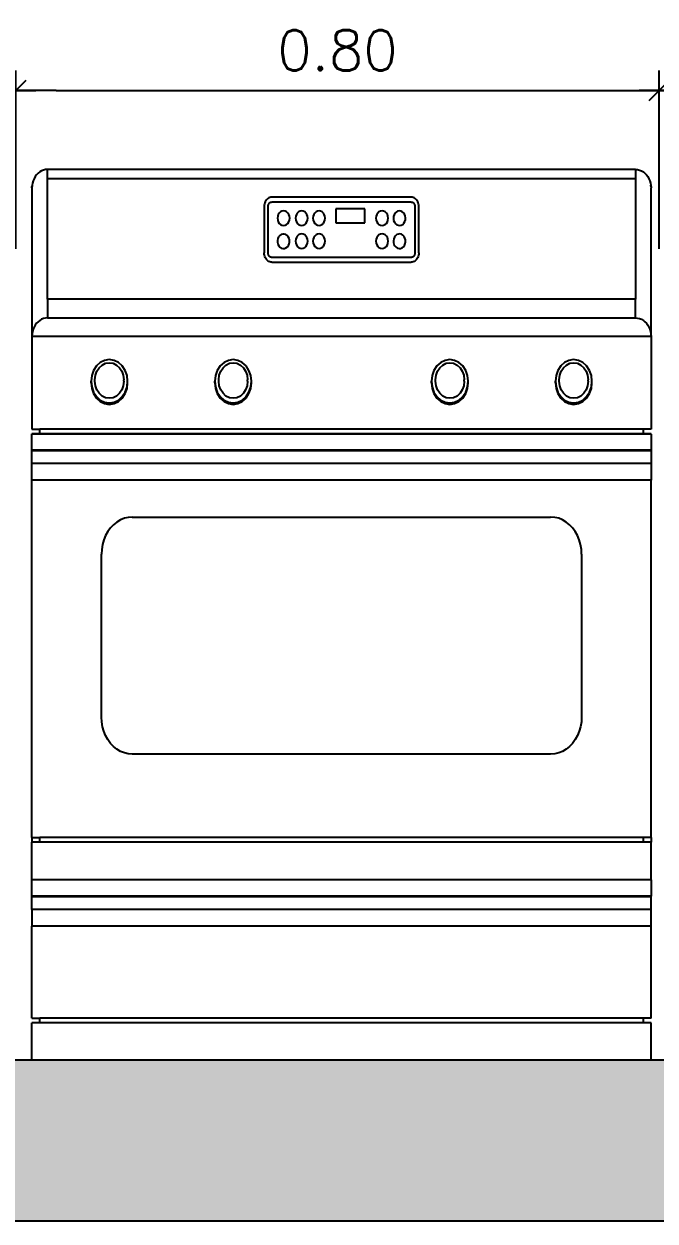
# Model space of a CAD drawing. Header units: millimetres. Extents: x 3 to 131, y 46 to 75.
# Drawn here: x 102.048 to 102.833, y 55.476 to 56.964 of the extents above; entities that cross this region are included whole.
import ezdxf

# ---------------------------------------------------------------- set-up
doc = ezdxf.new("R2010")
doc.units = ezdxf.units.MM
doc.header["$LTSCALE"] = 0.5
doc.layers.add('Paredes', color=5, linetype='Continuous')
doc.layers.add('SectionCutEdges', color=7, linetype='Continuous')
doc.styles.add('ROMANS', font='romans.shx')
doc.dimstyles.new('DIM 25', dxfattribs={"dimscale": 0, "dimtxt": 0.05, "dimasz": 0.05, "dimexe": 0.025, "dimexo": 0.05, "dimgap": 0.025, "dimtad": 1, "dimzin": 0, "dimdsep": 46, "dimtxsty": 'ROMANS', "dimblk": 'COTA', "dimcen": 0.025, "dimdle": 0.075, "dimclrd": 1, "dimclre": 1, "dimclrt": 3, "dimaunit": 1, "dimadec": 0, "dimazin": 0, "dimtfac": 0.75, "dimtix": 1, "dimtmove": 2, "dimatfit": 3, "dimfxl": 0.075, "dimtvp": 1.5, "dimtolj": 1, "dimtzin": 0, "dimarcsym": 0})

# ---------------------------------------------------------------- blocks, each defined once
blk = doc.blocks.new('COTA')
at = {"color": 4}
blk.add_line((-0.247, -0.249), (0.247, 0.249), dxfattribs=at)
at = {"color": 1}
blk.add_line((-1.001, -0.001), (0.495, -0.001), dxfattribs=at)
blk = doc.blocks.new('*D188')
at = {"layer": 'DEFPOINTS', "color": 1, "lineweight": -2, "ltscale": 0.5, "transparency": 16777216}
for p, q in [((101.5634, 56.626), (101.5634, 56.9057)), ((102.0384, 56.7606), (102.0384, 56.9057)), ((101.6134, 56.8807), (101.9884, 56.8807))]:
    blk.add_line(p, q, dxfattribs=at)
at = {"layer": 'DEFPOINTS', "color": 0, "ltscale": 0.5, "transparency": 16777216}
for p in [(102.0384, 56.8807), (102.0384, 56.7106), (101.5634, 56.576)]:
    blk.add_point(p, dxfattribs=at)
at = {"layer": 'DEFPOINTS', "color": 1, "lineweight": -2, "ltscale": 0.5, "transparency": 16777216, "xscale": 0.05, "yscale": 0.05, "zscale": 0.05, "rotation": 180}
blk.add_blockref('COTA', (101.5634, 56.8807), dxfattribs=at)
at = {"layer": 'DEFPOINTS', "color": 1, "lineweight": -2, "ltscale": 0.5, "transparency": 16777216, "xscale": 0.05, "yscale": 0.05, "zscale": 0.05}
blk.add_blockref('COTA', (102.0384, 56.8807), dxfattribs=at)
at = {"layer": 'DEFPOINTS', "color": 3, "ltscale": 0.5, "transparency": 16777216, "insert": (101.8009, 56.9307), "char_height": 0.05, "attachment_point": 5, "style": 'ROMANS'}
blk.add_mtext('\\A1;0.48', dxfattribs=at)
blk = doc.blocks.new('*D189')
at = {"layer": 'DEFPOINTS', "color": 1, "lineweight": -2, "ltscale": 0.5, "transparency": 16777216}
for p, q in [((102.0384, 56.684), (102.0384, 56.9057)), ((102.8384, 56.684), (102.8384, 56.9057)), ((102.0884, 56.8807), (102.7884, 56.8807))]:
    blk.add_line(p, q, dxfattribs=at)
at = {"layer": 'DEFPOINTS', "color": 0, "ltscale": 0.5, "transparency": 16777216}
for p in [(102.8384, 56.8807), (102.0384, 56.634), (102.8384, 56.634)]:
    blk.add_point(p, dxfattribs=at)
at = {"layer": 'DEFPOINTS', "color": 1, "lineweight": -2, "ltscale": 0.5, "transparency": 16777216, "xscale": 0.05, "yscale": 0.05, "zscale": 0.05, "rotation": 180}
blk.add_blockref('COTA', (102.0384, 56.8807), dxfattribs=at)
at = {"layer": 'DEFPOINTS', "color": 1, "lineweight": -2, "ltscale": 0.5, "transparency": 16777216, "xscale": 0.05, "yscale": 0.05, "zscale": 0.05}
blk.add_blockref('COTA', (102.8384, 56.8807), dxfattribs=at)
at = {"layer": 'DEFPOINTS', "color": 3, "ltscale": 0.5, "transparency": 16777216, "insert": (102.4384, 56.9307), "char_height": 0.05, "attachment_point": 5, "style": 'ROMANS'}
blk.add_mtext('\\A1;0.80', dxfattribs=at)
blk = doc.blocks.new('*D190')
at = {"layer": 'DEFPOINTS', "color": 1, "lineweight": -2, "ltscale": 0.5, "transparency": 16777216}
for p, q in [((102.8384, 56.684), (102.8384, 56.9057)), ((103.2203, 56.684), (103.2203, 56.9057)), ((102.8884, 56.8807), (103.1703, 56.8807))]:
    blk.add_line(p, q, dxfattribs=at)
at = {"layer": 'DEFPOINTS', "color": 0, "ltscale": 0.5, "transparency": 16777216}
for p in [(103.2203, 56.8807), (102.8384, 56.634), (103.2203, 56.634)]:
    blk.add_point(p, dxfattribs=at)
at = {"layer": 'DEFPOINTS', "color": 1, "lineweight": -2, "ltscale": 0.5, "transparency": 16777216, "xscale": 0.05, "yscale": 0.05, "zscale": 0.05, "rotation": 180}
blk.add_blockref('COTA', (102.8384, 56.8807), dxfattribs=at)
at = {"layer": 'DEFPOINTS', "color": 1, "lineweight": -2, "ltscale": 0.5, "transparency": 16777216, "xscale": 0.05, "yscale": 0.05, "zscale": 0.05}
blk.add_blockref('COTA', (103.2203, 56.8807), dxfattribs=at)
at = {"layer": 'DEFPOINTS', "color": 3, "ltscale": 0.5, "transparency": 16777216, "insert": (103.0293, 56.9307), "char_height": 0.05, "attachment_point": 5, "style": 'ROMANS'}
blk.add_mtext('\\A1;0.38', dxfattribs=at)

msp = doc.modelspace()

# ---------------------------------------------------------------- hatches: boundary and pattern name
at = {"layer": 'Paredes', "ltscale": 0.5}
h = msp.add_hatch(color=256, dxfattribs=at)
h.dxf.hatch_style = 1
h.paths.add_polyline_path([(100.6884, 55.676), (100.6884, 55.476), (103.9384, 55.476), (103.9384, 55.676)])

# ---------------------------------------------------------------- linework, layer by layer
at = {"color": 3}
for p, q in [((102.068, 56.7797), (102.0659, 56.778)), ((102.0703, 56.781), (102.068, 56.7797)), ((102.0726, 56.782), (102.0703, 56.781)), ((102.0751, 56.7826), (102.0726, 56.782)), ((102.0776, 56.7828), (102.0751, 56.7826)), ((102.0776, 56.7712), (102.0776, 56.7828)), ((102.8091, 56.7828), (102.0776, 56.7828)), ((102.8091, 56.7828), (102.8091, 56.7712)), ((102.8091, 56.7828), (102.8116, 56.7826)), ((102.8116, 56.7826), (102.8141, 56.782)), ((102.8141, 56.782), (102.8165, 56.781)), ((102.8165, 56.781), (102.8188, 56.7797)), ((102.8188, 56.7797), (102.8208, 56.778)), ((102.059, 56.7657), (102.0586, 56.7631)), ((102.0598, 56.7685), (102.059, 56.7657)), ((102.061, 56.7712), (102.0598, 56.7685)), ((102.0624, 56.7738), (102.061, 56.7712)), ((102.064, 56.776), (102.0624, 56.7738)), ((102.0659, 56.778), (102.064, 56.776)), ((102.0776, 56.6214), (102.0776, 56.7712)), ((102.8091, 56.7712), (102.0776, 56.7712)), ((102.8091, 56.7712), (102.8091, 56.6214)), ((102.8208, 56.778), (102.8227, 56.776)), ((102.8227, 56.776), (102.8244, 56.7738)), ((102.8244, 56.7738), (102.8258, 56.7712)), ((102.8258, 56.7712), (102.8269, 56.7685)), ((102.8269, 56.7685), (102.8277, 56.7657)), ((102.8277, 56.7657), (102.8282, 56.7631)), ((102.0585, 56.7627), (102.0584, 56.7597)), ((102.0585, 56.7627), (102.0584, 56.7617)), ((102.0584, 56.7597), (102.0584, 56.7617)), ((102.0584, 56.7597), (102.0584, 56.5753)), ((102.0586, 56.7631), (102.0585, 56.7629)), ((102.0585, 56.7629), (102.0585, 56.7627)), ((102.8282, 56.7629), (102.8282, 56.7631)), ((102.8282, 56.7629), (102.8282, 56.7627)), ((102.8282, 56.7627), (102.8284, 56.7597)), ((102.8284, 56.7617), (102.8282, 56.7627)), ((102.8284, 56.7617), (102.8284, 56.7597)), ((102.8284, 56.5753), (102.8284, 56.7597)), ((102.3472, 56.7382), (102.3471, 56.7366)), ((102.3471, 56.7366), (102.3471, 56.679)), ((102.3475, 56.7396), (102.3472, 56.7382)), ((102.3479, 56.7411), (102.3475, 56.7396)), ((102.3484, 56.7424), (102.3479, 56.7411)), ((102.3491, 56.7437), (102.3484, 56.7424)), ((102.3499, 56.7448), (102.3491, 56.7437)), ((102.3509, 56.7458), (102.3499, 56.7448)), ((102.3519, 56.7466), (102.3509, 56.7458)), ((102.3531, 56.7473), (102.3519, 56.7466)), ((102.352, 56.7365), (102.3521, 56.7374)), ((102.352, 56.6792), (102.352, 56.7365)), ((102.3521, 56.7374), (102.3522, 56.7381)), ((102.3522, 56.7381), (102.3524, 56.7388)), ((102.3524, 56.7388), (102.3527, 56.7395)), ((102.3527, 56.7395), (102.353, 56.7401)), ((102.353, 56.7401), (102.3534, 56.7406)), ((102.3543, 56.7478), (102.3531, 56.7473)), ((102.3534, 56.7406), (102.3539, 56.7411)), ((102.3539, 56.7411), (102.3544, 56.7415)), ((102.3555, 56.7481), (102.3543, 56.7478)), ((102.3544, 56.7415), (102.355, 56.7419)), ((102.355, 56.7419), (102.3555, 56.7421)), ((102.3568, 56.7482), (102.3555, 56.7481)), ((102.3555, 56.7421), (102.3561, 56.7422)), ((102.3561, 56.7422), (102.3569, 56.7423)), ((102.53, 56.7482), (102.3568, 56.7482)), ((102.3569, 56.7423), (102.5298, 56.7423)), ((102.5298, 56.7423), (102.5306, 56.7422)), ((102.5313, 56.7481), (102.53, 56.7482)), ((102.5306, 56.7422), (102.5312, 56.7421)), ((102.5312, 56.7421), (102.5318, 56.7419)), ((102.5325, 56.7478), (102.5313, 56.7481)), ((102.5318, 56.7419), (102.5324, 56.7415)), ((102.5324, 56.7415), (102.5329, 56.7411)), ((102.5337, 56.7473), (102.5325, 56.7478)), ((102.5329, 56.7411), (102.5333, 56.7406)), ((102.5333, 56.7406), (102.5337, 56.7401)), ((102.5348, 56.7466), (102.5337, 56.7473)), ((102.5337, 56.7401), (102.5341, 56.7395)), ((102.5341, 56.7395), (102.5343, 56.7388)), ((102.5343, 56.7388), (102.5345, 56.7381)), ((102.5345, 56.7381), (102.5347, 56.7374)), ((102.5347, 56.7374), (102.5347, 56.7365)), ((102.5347, 56.7365), (102.5347, 56.6792)), ((102.5359, 56.7458), (102.5348, 56.7466)), ((102.5368, 56.7448), (102.5359, 56.7458)), ((102.5376, 56.7437), (102.5368, 56.7448)), ((102.5383, 56.7424), (102.5376, 56.7437)), ((102.5389, 56.7411), (102.5383, 56.7424)), ((102.5393, 56.7396), (102.5389, 56.7411)), ((102.5395, 56.7382), (102.5393, 56.7396)), ((102.5396, 56.7366), (102.5395, 56.7382)), ((102.5396, 56.679), (102.5396, 56.7366)), ((102.364, 56.7245), (102.3637, 56.7221)), ((102.3637, 56.7221), (102.364, 56.7198)), ((102.3647, 56.7267), (102.364, 56.7245)), ((102.3659, 56.7286), (102.3647, 56.7267)), ((102.3675, 56.73), (102.3659, 56.7286)), ((102.3693, 56.7309), (102.3675, 56.73)), ((102.3713, 56.7312), (102.3693, 56.7309)), ((102.3732, 56.7309), (102.3713, 56.7312)), ((102.3751, 56.73), (102.3732, 56.7309)), ((102.3766, 56.7286), (102.3751, 56.73)), ((102.3778, 56.7267), (102.3766, 56.7286)), ((102.3786, 56.7245), (102.3778, 56.7267)), ((102.3789, 56.7221), (102.3786, 56.7245)), ((102.3786, 56.7198), (102.3789, 56.7221)), ((102.3865, 56.7245), (102.3862, 56.7221)), ((102.3862, 56.7221), (102.3865, 56.7198)), ((102.3872, 56.7267), (102.3865, 56.7245)), ((102.3884, 56.7286), (102.3872, 56.7267)), ((102.39, 56.73), (102.3884, 56.7286)), ((102.3918, 56.7309), (102.39, 56.73)), ((102.3938, 56.7312), (102.3918, 56.7309)), ((102.3957, 56.7309), (102.3938, 56.7312)), ((102.3976, 56.73), (102.3957, 56.7309)), ((102.3991, 56.7286), (102.3976, 56.73)), ((102.4003, 56.7267), (102.3991, 56.7286)), ((102.4011, 56.7245), (102.4003, 56.7267)), ((102.4014, 56.7221), (102.4011, 56.7245)), ((102.4011, 56.7198), (102.4014, 56.7221)), ((102.4081, 56.7245), (102.4079, 56.7221)), ((102.4079, 56.7221), (102.4081, 56.7198)), ((102.4089, 56.7267), (102.4081, 56.7245)), ((102.4101, 56.7286), (102.4089, 56.7267)), ((102.4117, 56.73), (102.4101, 56.7286)), ((102.4135, 56.7309), (102.4117, 56.73)), ((102.4154, 56.7312), (102.4135, 56.7309)), ((102.4174, 56.7309), (102.4154, 56.7312)), ((102.4192, 56.73), (102.4174, 56.7309)), ((102.4208, 56.7286), (102.4192, 56.73)), ((102.422, 56.7267), (102.4208, 56.7286)), ((102.4228, 56.7245), (102.422, 56.7267)), ((102.423, 56.7221), (102.4228, 56.7245)), ((102.4228, 56.7198), (102.423, 56.7221)), ((102.4722, 56.7336), (102.4362, 56.7336)), ((102.4362, 56.7336), (102.4362, 56.7165)), ((102.4722, 56.7165), (102.4722, 56.7336)), ((102.4865, 56.7245), (102.4862, 56.7221)), ((102.4862, 56.7221), (102.4865, 56.7198)), ((102.4872, 56.7267), (102.4865, 56.7245)), ((102.4885, 56.7286), (102.4872, 56.7267)), ((102.49, 56.73), (102.4885, 56.7286)), ((102.4918, 56.7309), (102.49, 56.73)), ((102.4938, 56.7312), (102.4918, 56.7309)), ((102.4958, 56.7309), (102.4938, 56.7312)), ((102.4976, 56.73), (102.4958, 56.7309)), ((102.4992, 56.7286), (102.4976, 56.73)), ((102.5004, 56.7267), (102.4992, 56.7286)), ((102.5011, 56.7245), (102.5004, 56.7267)), ((102.5014, 56.7221), (102.5011, 56.7245)), ((102.5011, 56.7198), (102.5014, 56.7221)), ((102.5081, 56.7241), (102.5079, 56.7218)), ((102.5079, 56.7218), (102.5082, 56.7194)), ((102.5087, 56.7263), (102.5081, 56.7241)), ((102.5099, 56.7283), (102.5087, 56.7263)), ((102.5114, 56.7298), (102.5099, 56.7283)), ((102.5132, 56.7308), (102.5114, 56.7298)), ((102.5151, 56.7312), (102.5132, 56.7308)), ((102.5171, 56.731), (102.5151, 56.7312)), ((102.519, 56.7302), (102.5171, 56.731)), ((102.5206, 56.7288), (102.519, 56.7302)), ((102.5219, 56.727), (102.5206, 56.7288)), ((102.5227, 56.7249), (102.5219, 56.727)), ((102.5222, 56.7179), (102.5229, 56.7202)), ((102.523, 56.7225), (102.5227, 56.7249)), ((102.5229, 56.7202), (102.523, 56.7225)), ((102.364, 56.7198), (102.3647, 56.7176)), ((102.3647, 56.7176), (102.3659, 56.7157)), ((102.3659, 56.7157), (102.3675, 56.7143)), ((102.3675, 56.7143), (102.3693, 56.7134)), ((102.3693, 56.7134), (102.3713, 56.7131)), ((102.3713, 56.7131), (102.3732, 56.7134)), ((102.3732, 56.7134), (102.3751, 56.7143)), ((102.3751, 56.7143), (102.3766, 56.7157)), ((102.3766, 56.7157), (102.3778, 56.7176)), ((102.3778, 56.7176), (102.3786, 56.7198)), ((102.3865, 56.7198), (102.3872, 56.7176)), ((102.3872, 56.7176), (102.3884, 56.7157)), ((102.3884, 56.7157), (102.39, 56.7143)), ((102.39, 56.7143), (102.3918, 56.7134)), ((102.3918, 56.7134), (102.3938, 56.7131)), ((102.3938, 56.7131), (102.3957, 56.7134)), ((102.3957, 56.7134), (102.3976, 56.7143)), ((102.3976, 56.7143), (102.3991, 56.7157)), ((102.3991, 56.7157), (102.4003, 56.7176)), ((102.4003, 56.7176), (102.4011, 56.7198)), ((102.4081, 56.7198), (102.4089, 56.7176)), ((102.4089, 56.7176), (102.4101, 56.7157)), ((102.4101, 56.7157), (102.4117, 56.7143)), ((102.4117, 56.7143), (102.4135, 56.7134)), ((102.4135, 56.7134), (102.4154, 56.7131)), ((102.4154, 56.7131), (102.4174, 56.7134)), ((102.4174, 56.7134), (102.4192, 56.7143)), ((102.4192, 56.7143), (102.4208, 56.7157)), ((102.4208, 56.7157), (102.422, 56.7176)), ((102.422, 56.7176), (102.4228, 56.7198)), ((102.4362, 56.7165), (102.4722, 56.7165)), ((102.4865, 56.7198), (102.4872, 56.7176)), ((102.4872, 56.7176), (102.4885, 56.7157)), ((102.4885, 56.7157), (102.49, 56.7143)), ((102.49, 56.7143), (102.4918, 56.7134)), ((102.4918, 56.7134), (102.4938, 56.7131)), ((102.4938, 56.7131), (102.4958, 56.7134)), ((102.4958, 56.7134), (102.4976, 56.7143)), ((102.4976, 56.7143), (102.4992, 56.7157)), ((102.4992, 56.7157), (102.5004, 56.7176)), ((102.5004, 56.7176), (102.5011, 56.7198)), ((102.5082, 56.7194), (102.5091, 56.7173)), ((102.5091, 56.7173), (102.5103, 56.7155)), ((102.5103, 56.7155), (102.512, 56.7141)), ((102.512, 56.7141), (102.5138, 56.7133)), ((102.5138, 56.7133), (102.5158, 56.7131)), ((102.5158, 56.7131), (102.5177, 56.7135)), ((102.5177, 56.7135), (102.5195, 56.7145)), ((102.5195, 56.7145), (102.521, 56.716)), ((102.521, 56.716), (102.5222, 56.7179)), ((102.3643, 56.6969), (102.3638, 56.6946)), ((102.3638, 56.6946), (102.3638, 56.6922)), ((102.3638, 56.6922), (102.3643, 56.6899)), ((102.3652, 56.699), (102.3643, 56.6969)), ((102.3666, 56.7007), (102.3652, 56.699)), ((102.3683, 56.7019), (102.3666, 56.7007)), ((102.3702, 56.7025), (102.3683, 56.7019)), ((102.3722, 56.7025), (102.3702, 56.7025)), ((102.3741, 56.7019), (102.3722, 56.7025)), ((102.3758, 56.7008), (102.3741, 56.7019)), ((102.3772, 56.6991), (102.3758, 56.7008)), ((102.3783, 56.6971), (102.3772, 56.6991)), ((102.3788, 56.6948), (102.3783, 56.6971)), ((102.3783, 56.6901), (102.3788, 56.6924)), ((102.3788, 56.6924), (102.3788, 56.6948)), ((102.3865, 56.6959), (102.3862, 56.6935)), ((102.3862, 56.6935), (102.3865, 56.6912)), ((102.3872, 56.6981), (102.3865, 56.6959)), ((102.3865, 56.6912), (102.3872, 56.689)), ((102.3884, 56.6999), (102.3872, 56.6981)), ((102.39, 56.7014), (102.3884, 56.6999)), ((102.3918, 56.7023), (102.39, 56.7014)), ((102.3938, 56.7026), (102.3918, 56.7023)), ((102.3957, 56.7023), (102.3938, 56.7026)), ((102.3976, 56.7014), (102.3957, 56.7023)), ((102.3991, 56.6999), (102.3976, 56.7014)), ((102.4003, 56.6981), (102.3991, 56.6999)), ((102.4011, 56.6959), (102.4003, 56.6981)), ((102.4003, 56.689), (102.4011, 56.6912)), ((102.4014, 56.6935), (102.4011, 56.6959)), ((102.4011, 56.6912), (102.4014, 56.6935)), ((102.4081, 56.6959), (102.4079, 56.6935)), ((102.4079, 56.6935), (102.4081, 56.6912)), ((102.4089, 56.6981), (102.4081, 56.6959)), ((102.4081, 56.6912), (102.4089, 56.689)), ((102.4101, 56.6999), (102.4089, 56.6981)), ((102.4117, 56.7014), (102.4101, 56.6999)), ((102.4135, 56.7023), (102.4117, 56.7014)), ((102.4154, 56.7026), (102.4135, 56.7023)), ((102.4174, 56.7023), (102.4154, 56.7026)), ((102.4192, 56.7014), (102.4174, 56.7023)), ((102.4208, 56.6999), (102.4192, 56.7014)), ((102.422, 56.6981), (102.4208, 56.6999)), ((102.4228, 56.6959), (102.422, 56.6981)), ((102.422, 56.689), (102.4228, 56.6912)), ((102.423, 56.6935), (102.4228, 56.6959)), ((102.4228, 56.6912), (102.423, 56.6935)), ((102.4865, 56.6959), (102.4862, 56.6935)), ((102.4862, 56.6935), (102.4865, 56.6912)), ((102.4872, 56.6981), (102.4865, 56.6959)), ((102.4865, 56.6912), (102.4872, 56.689)), ((102.4885, 56.6999), (102.4872, 56.6981)), ((102.49, 56.7014), (102.4885, 56.6999)), ((102.4918, 56.7023), (102.49, 56.7014)), ((102.4938, 56.7026), (102.4918, 56.7023)), ((102.4958, 56.7023), (102.4938, 56.7026)), ((102.4976, 56.7014), (102.4958, 56.7023)), ((102.4992, 56.6999), (102.4976, 56.7014)), ((102.5004, 56.6981), (102.4992, 56.6999)), ((102.5011, 56.6959), (102.5004, 56.6981)), ((102.5004, 56.689), (102.5011, 56.6912)), ((102.5014, 56.6935), (102.5011, 56.6959)), ((102.5011, 56.6912), (102.5014, 56.6935)), ((102.5083, 56.6965), (102.5079, 56.6942)), ((102.5079, 56.6942), (102.508, 56.6919)), ((102.508, 56.6919), (102.5086, 56.6896)), ((102.5092, 56.6987), (102.5083, 56.6965)), ((102.5105, 56.7004), (102.5092, 56.6987)), ((102.5122, 56.7017), (102.5105, 56.7004)), ((102.5141, 56.7024), (102.5122, 56.7017)), ((102.5161, 56.7026), (102.5141, 56.7024)), ((102.518, 56.7021), (102.5161, 56.7026)), ((102.5198, 56.701), (102.518, 56.7021)), ((102.5212, 56.6994), (102.5198, 56.701)), ((102.5223, 56.6974), (102.5212, 56.6994)), ((102.5217, 56.6884), (102.5226, 56.6905)), ((102.5229, 56.6952), (102.5223, 56.6974)), ((102.5226, 56.6905), (102.523, 56.6928)), ((102.523, 56.6928), (102.5229, 56.6952)), ((102.3472, 56.6775), (102.3471, 56.679)), ((102.3475, 56.676), (102.3472, 56.6775)), ((102.3479, 56.6746), (102.3475, 56.676)), ((102.3521, 56.6783), (102.352, 56.6792)), ((102.3522, 56.6776), (102.3521, 56.6783)), ((102.3524, 56.6769), (102.3522, 56.6776)), ((102.3527, 56.6762), (102.3524, 56.6769)), ((102.353, 56.6756), (102.3527, 56.6762)), ((102.3534, 56.675), (102.353, 56.6756)), ((102.3643, 56.6899), (102.3653, 56.6879)), ((102.3653, 56.6879), (102.3667, 56.6863)), ((102.3667, 56.6863), (102.3685, 56.6851)), ((102.3685, 56.6851), (102.3704, 56.6845)), ((102.3704, 56.6845), (102.3724, 56.6845)), ((102.3724, 56.6845), (102.3743, 56.6852)), ((102.3743, 56.6852), (102.376, 56.6864)), ((102.376, 56.6864), (102.3774, 56.6881)), ((102.3774, 56.6881), (102.3783, 56.6901)), ((102.3872, 56.689), (102.3884, 56.6871)), ((102.3884, 56.6871), (102.39, 56.6857)), ((102.39, 56.6857), (102.3918, 56.6847)), ((102.3918, 56.6847), (102.3938, 56.6844)), ((102.3938, 56.6844), (102.3957, 56.6847)), ((102.3957, 56.6847), (102.3976, 56.6857)), ((102.3976, 56.6857), (102.3991, 56.6871)), ((102.3991, 56.6871), (102.4003, 56.689)), ((102.4089, 56.689), (102.4101, 56.6871)), ((102.4101, 56.6871), (102.4117, 56.6857)), ((102.4117, 56.6857), (102.4135, 56.6847)), ((102.4135, 56.6847), (102.4154, 56.6844)), ((102.4154, 56.6844), (102.4174, 56.6847)), ((102.4174, 56.6847), (102.4192, 56.6857)), ((102.4192, 56.6857), (102.4208, 56.6871)), ((102.4208, 56.6871), (102.422, 56.689)), ((102.4872, 56.689), (102.4885, 56.6871)), ((102.4885, 56.6871), (102.49, 56.6857)), ((102.49, 56.6857), (102.4918, 56.6847)), ((102.4918, 56.6847), (102.4938, 56.6844)), ((102.4938, 56.6844), (102.4958, 56.6847)), ((102.4958, 56.6847), (102.4976, 56.6857)), ((102.4976, 56.6857), (102.4992, 56.6871)), ((102.4992, 56.6871), (102.5004, 56.689)), ((102.5086, 56.6896), (102.5097, 56.6876)), ((102.5097, 56.6876), (102.5112, 56.686)), ((102.5112, 56.686), (102.5129, 56.685)), ((102.5129, 56.685), (102.5149, 56.6845)), ((102.5149, 56.6845), (102.5169, 56.6846)), ((102.5169, 56.6846), (102.5187, 56.6853)), ((102.5187, 56.6853), (102.5204, 56.6866)), ((102.5204, 56.6866), (102.5217, 56.6884)), ((102.5337, 56.6756), (102.5333, 56.675)), ((102.5341, 56.6762), (102.5337, 56.6756)), ((102.5343, 56.6769), (102.5341, 56.6762)), ((102.5345, 56.6776), (102.5343, 56.6769)), ((102.5347, 56.6783), (102.5345, 56.6776)), ((102.5347, 56.6792), (102.5347, 56.6783)), ((102.5393, 56.676), (102.5389, 56.6746)), ((102.5395, 56.6775), (102.5393, 56.676)), ((102.5396, 56.679), (102.5395, 56.6775)), ((102.3484, 56.6732), (102.3479, 56.6746)), ((102.3491, 56.672), (102.3484, 56.6732)), ((102.3499, 56.6709), (102.3491, 56.672)), ((102.3509, 56.6699), (102.3499, 56.6709)), ((102.3519, 56.669), (102.3509, 56.6699)), ((102.3531, 56.6684), (102.3519, 56.669)), ((102.3543, 56.6679), (102.3531, 56.6684)), ((102.3539, 56.6745), (102.3534, 56.675)), ((102.3544, 56.6741), (102.3539, 56.6745)), ((102.3555, 56.6676), (102.3543, 56.6679)), ((102.355, 56.6738), (102.3544, 56.6741)), ((102.3555, 56.6736), (102.355, 56.6738)), ((102.3561, 56.6734), (102.3555, 56.6736)), ((102.3568, 56.6675), (102.3555, 56.6676)), ((102.3569, 56.6734), (102.3561, 56.6734)), ((102.3568, 56.6675), (102.53, 56.6675)), ((102.5298, 56.6734), (102.3569, 56.6734)), ((102.5306, 56.6734), (102.5298, 56.6734)), ((102.5313, 56.6676), (102.53, 56.6675)), ((102.5312, 56.6736), (102.5306, 56.6734)), ((102.5318, 56.6738), (102.5312, 56.6736)), ((102.5325, 56.6679), (102.5313, 56.6676)), ((102.5324, 56.6741), (102.5318, 56.6738)), ((102.5329, 56.6745), (102.5324, 56.6741)), ((102.5337, 56.6684), (102.5325, 56.6679)), ((102.5333, 56.675), (102.5329, 56.6745)), ((102.5348, 56.669), (102.5337, 56.6684)), ((102.5359, 56.6699), (102.5348, 56.669)), ((102.5368, 56.6709), (102.5359, 56.6699)), ((102.5376, 56.672), (102.5368, 56.6709)), ((102.5383, 56.6732), (102.5376, 56.672)), ((102.5389, 56.6746), (102.5383, 56.6732)), ((102.8091, 56.6214), (102.0776, 56.6214)), ((102.0776, 56.6214), (102.0776, 56.5983)), ((102.8091, 56.5983), (102.8091, 56.6214)), ((102.061, 56.5868), (102.0598, 56.5841)), ((102.0624, 56.5893), (102.061, 56.5868)), ((102.064, 56.5916), (102.0624, 56.5893)), ((102.0659, 56.5935), (102.064, 56.5916)), ((102.068, 56.5952), (102.0659, 56.5935)), ((102.0703, 56.5966), (102.068, 56.5952)), ((102.0726, 56.5975), (102.0703, 56.5966)), ((102.0751, 56.5981), (102.0726, 56.5975)), ((102.0776, 56.5983), (102.0751, 56.5981)), ((102.0776, 56.5983), (102.8091, 56.5983)), ((102.8091, 56.5983), (102.8116, 56.5981)), ((102.8116, 56.5981), (102.8141, 56.5975)), ((102.8141, 56.5975), (102.8165, 56.5966)), ((102.8165, 56.5966), (102.8188, 56.5952)), ((102.8188, 56.5952), (102.8208, 56.5935)), ((102.8208, 56.5935), (102.8227, 56.5916)), ((102.8227, 56.5916), (102.8244, 56.5893)), ((102.8244, 56.5893), (102.8258, 56.5868)), ((102.8258, 56.5868), (102.8269, 56.5841)), ((102.0585, 56.5783), (102.0584, 56.5753)), ((102.0584, 56.5753), (102.0584, 56.46)), ((102.8284, 56.5753), (102.0584, 56.5753)), ((102.059, 56.5812), (102.0585, 56.5783)), ((102.0598, 56.5841), (102.059, 56.5812)), ((102.8269, 56.5841), (102.8277, 56.5812)), ((102.8277, 56.5812), (102.8282, 56.5783)), ((102.8282, 56.5783), (102.8284, 56.5753)), ((102.8284, 56.5753), (102.8284, 56.46)), ((102.1433, 56.5428), (102.1385, 56.5385)), ((102.1487, 56.5455), (102.1433, 56.5428)), ((102.1457, 56.5397), (102.15, 56.5418)), ((102.1546, 56.5464), (102.1487, 56.5455)), ((102.15, 56.5418), (102.1546, 56.5425)), ((102.1605, 56.5455), (102.1546, 56.5464)), ((102.1546, 56.5425), (102.1593, 56.5418)), ((102.1593, 56.5418), (102.1636, 56.5397)), ((102.166, 56.5428), (102.1605, 56.5455)), ((102.1707, 56.5385), (102.166, 56.5428)), ((102.2973, 56.5428), (102.2925, 56.5385)), ((102.3027, 56.5455), (102.2973, 56.5428)), ((102.2997, 56.5397), (102.304, 56.5418)), ((102.3086, 56.5464), (102.3027, 56.5455)), ((102.304, 56.5418), (102.3086, 56.5425)), ((102.3145, 56.5455), (102.3086, 56.5464)), ((102.3086, 56.5425), (102.3133, 56.5418)), ((102.3133, 56.5418), (102.3176, 56.5397)), ((102.32, 56.5428), (102.3145, 56.5455)), ((102.3247, 56.5385), (102.32, 56.5428)), ((102.5668, 56.5428), (102.562, 56.5385)), ((102.5722, 56.5455), (102.5668, 56.5428)), ((102.5692, 56.5397), (102.5735, 56.5418)), ((102.5781, 56.5464), (102.5722, 56.5455)), ((102.5735, 56.5418), (102.5781, 56.5425)), ((102.584, 56.5455), (102.5781, 56.5464)), ((102.5781, 56.5425), (102.5828, 56.5418)), ((102.5828, 56.5418), (102.5871, 56.5397)), ((102.5895, 56.5428), (102.584, 56.5455)), ((102.5942, 56.5385), (102.5895, 56.5428)), ((102.7208, 56.5428), (102.716, 56.5385)), ((102.7262, 56.5455), (102.7208, 56.5428)), ((102.7232, 56.5397), (102.7275, 56.5418)), ((102.7321, 56.5464), (102.7262, 56.5455)), ((102.7275, 56.5418), (102.7321, 56.5425)), ((102.738, 56.5455), (102.7321, 56.5464)), ((102.7321, 56.5425), (102.7368, 56.5418)), ((102.7368, 56.5418), (102.7411, 56.5397)), ((102.7435, 56.5428), (102.738, 56.5455)), ((102.7482, 56.5385), (102.7435, 56.5428)), ((102.1349, 56.5329), (102.1327, 56.5265)), ((102.1385, 56.5385), (102.1349, 56.5329)), ((102.1367, 56.5214), (102.1374, 56.5269)), ((102.1374, 56.5269), (102.1391, 56.532)), ((102.1391, 56.532), (102.142, 56.5363)), ((102.142, 56.5363), (102.1457, 56.5397)), ((102.1636, 56.5397), (102.1673, 56.5363)), ((102.1673, 56.5363), (102.1701, 56.532)), ((102.1701, 56.532), (102.1719, 56.5269)), ((102.1743, 56.5329), (102.1707, 56.5385)), ((102.1719, 56.5269), (102.1725, 56.5214)), ((102.1766, 56.5265), (102.1743, 56.5329)), ((102.2889, 56.5329), (102.2867, 56.5265)), ((102.2925, 56.5385), (102.2889, 56.5329)), ((102.2907, 56.5214), (102.2914, 56.5269)), ((102.2914, 56.5269), (102.2931, 56.532)), ((102.2931, 56.532), (102.296, 56.5363)), ((102.296, 56.5363), (102.2997, 56.5397)), ((102.3176, 56.5397), (102.3213, 56.5363)), ((102.3213, 56.5363), (102.3241, 56.532)), ((102.3241, 56.532), (102.3259, 56.5269)), ((102.3283, 56.5329), (102.3247, 56.5385)), ((102.3259, 56.5269), (102.3265, 56.5214)), ((102.3306, 56.5265), (102.3283, 56.5329)), ((102.5584, 56.5329), (102.5562, 56.5265)), ((102.562, 56.5385), (102.5584, 56.5329)), ((102.5602, 56.5214), (102.5609, 56.5269)), ((102.5609, 56.5269), (102.5626, 56.532)), ((102.5626, 56.532), (102.5655, 56.5363)), ((102.5655, 56.5363), (102.5692, 56.5397)), ((102.5871, 56.5397), (102.5908, 56.5363)), ((102.5908, 56.5363), (102.5936, 56.532)), ((102.5936, 56.532), (102.5954, 56.5269)), ((102.5978, 56.5329), (102.5942, 56.5385)), ((102.5954, 56.5269), (102.596, 56.5214)), ((102.6001, 56.5265), (102.5978, 56.5329)), ((102.7124, 56.5329), (102.7102, 56.5265)), ((102.716, 56.5385), (102.7124, 56.5329)), ((102.7142, 56.5214), (102.7149, 56.5269)), ((102.7149, 56.5269), (102.7166, 56.532)), ((102.7166, 56.532), (102.7195, 56.5363)), ((102.7195, 56.5363), (102.7232, 56.5397)), ((102.7411, 56.5397), (102.7448, 56.5363)), ((102.7448, 56.5363), (102.7476, 56.532)), ((102.7476, 56.532), (102.7494, 56.5269)), ((102.7518, 56.5329), (102.7482, 56.5385)), ((102.7494, 56.5269), (102.75, 56.5214)), ((102.7541, 56.5265), (102.7518, 56.5329)), ((102.1327, 56.5265), (102.1319, 56.5195)), ((102.1319, 56.5195), (102.1327, 56.5125)), ((102.1319, 56.5176), (102.1319, 56.5195)), ((102.1319, 56.5176), (102.1327, 56.5107)), ((102.1327, 56.5125), (102.1349, 56.5061)), ((102.1367, 56.5195), (102.1367, 56.5214)), ((102.1374, 56.514), (102.1367, 56.5195)), ((102.1391, 56.5089), (102.1374, 56.514)), ((102.1719, 56.514), (102.1701, 56.5089)), ((102.1725, 56.5195), (102.1719, 56.514)), ((102.1725, 56.5195), (102.1725, 56.5214)), ((102.1743, 56.5061), (102.1766, 56.5125)), ((102.1774, 56.5195), (102.1766, 56.5265)), ((102.1766, 56.5125), (102.1774, 56.5195)), ((102.1766, 56.5107), (102.1774, 56.5176)), ((102.1774, 56.5176), (102.1774, 56.5195)), ((102.2867, 56.5265), (102.2859, 56.5195)), ((102.2859, 56.5195), (102.2867, 56.5125)), ((102.2859, 56.5176), (102.2859, 56.5195)), ((102.2859, 56.5176), (102.2867, 56.5107)), ((102.2867, 56.5125), (102.2889, 56.5061)), ((102.2907, 56.5195), (102.2907, 56.5214)), ((102.2907, 56.5195), (102.2909, 56.5204)), ((102.2914, 56.514), (102.2907, 56.5195)), ((102.2931, 56.5089), (102.2914, 56.514)), ((102.3259, 56.514), (102.3241, 56.5089)), ((102.3265, 56.5195), (102.3259, 56.514)), ((102.3265, 56.5195), (102.3265, 56.5214)), ((102.3283, 56.5061), (102.3306, 56.5125)), ((102.3314, 56.5195), (102.3306, 56.5265)), ((102.3306, 56.5125), (102.3314, 56.5195)), ((102.3306, 56.5107), (102.3314, 56.5176)), ((102.3314, 56.5176), (102.3314, 56.5195)), ((102.5562, 56.5265), (102.5554, 56.5195)), ((102.5554, 56.5195), (102.5562, 56.5125)), ((102.5554, 56.5176), (102.5554, 56.5195)), ((102.5554, 56.5176), (102.5562, 56.5107)), ((102.5562, 56.5125), (102.5584, 56.5061)), ((102.5602, 56.5195), (102.5602, 56.5214)), ((102.5609, 56.514), (102.5602, 56.5195)), ((102.5626, 56.5089), (102.5609, 56.514)), ((102.5954, 56.514), (102.5936, 56.5089)), ((102.596, 56.5195), (102.5954, 56.514)), ((102.596, 56.5195), (102.596, 56.5214)), ((102.5978, 56.5061), (102.6001, 56.5125)), ((102.6009, 56.5195), (102.6001, 56.5265)), ((102.6001, 56.5125), (102.6009, 56.5195)), ((102.6001, 56.5107), (102.6009, 56.5176)), ((102.6009, 56.5176), (102.6009, 56.5195)), ((102.7102, 56.5265), (102.7094, 56.5195)), ((102.7094, 56.5195), (102.7102, 56.5125)), ((102.7094, 56.5176), (102.7094, 56.5195)), ((102.7094, 56.5176), (102.7102, 56.5107)), ((102.7102, 56.5125), (102.7124, 56.5061)), ((102.7142, 56.5195), (102.7142, 56.5214)), ((102.7149, 56.514), (102.7142, 56.5195)), ((102.7166, 56.5089), (102.7149, 56.514)), ((102.7494, 56.514), (102.7476, 56.5089)), ((102.75, 56.5195), (102.7494, 56.514)), ((102.75, 56.5195), (102.75, 56.5214)), ((102.7518, 56.5061), (102.7541, 56.5125)), ((102.7549, 56.5195), (102.7541, 56.5265)), ((102.7541, 56.5125), (102.7549, 56.5195)), ((102.7541, 56.5107), (102.7549, 56.5176)), ((102.7549, 56.5176), (102.7549, 56.5195)), ((102.1327, 56.5107), (102.1349, 56.5042)), ((102.1349, 56.5061), (102.1385, 56.5005)), ((102.1349, 56.5042), (102.1385, 56.4986)), ((102.1385, 56.5005), (102.1433, 56.4962)), ((102.1385, 56.4986), (102.1433, 56.4943)), ((102.142, 56.5046), (102.1391, 56.5089)), ((102.1457, 56.5012), (102.142, 56.5046)), ((102.15, 56.4991), (102.1457, 56.5012)), ((102.1546, 56.4984), (102.15, 56.4991)), ((102.1593, 56.4991), (102.1546, 56.4984)), ((102.1636, 56.5012), (102.1593, 56.4991)), ((102.1673, 56.5046), (102.1636, 56.5012)), ((102.166, 56.4962), (102.1707, 56.5005)), ((102.166, 56.4943), (102.1707, 56.4986)), ((102.1701, 56.5089), (102.1673, 56.5046)), ((102.1707, 56.5005), (102.1743, 56.5061)), ((102.1707, 56.4986), (102.1743, 56.5042)), ((102.1743, 56.5042), (102.1766, 56.5107)), ((102.2867, 56.5107), (102.2889, 56.5042)), ((102.2889, 56.5061), (102.2925, 56.5005)), ((102.2889, 56.5042), (102.2925, 56.4986)), ((102.2925, 56.5005), (102.2973, 56.4962)), ((102.2925, 56.4986), (102.2973, 56.4943)), ((102.296, 56.5046), (102.2931, 56.5089)), ((102.2997, 56.5012), (102.296, 56.5046)), ((102.304, 56.4991), (102.2997, 56.5012)), ((102.3086, 56.4984), (102.304, 56.4991)), ((102.3133, 56.4991), (102.3086, 56.4984)), ((102.3176, 56.5012), (102.3133, 56.4991)), ((102.3213, 56.5046), (102.3176, 56.5012)), ((102.32, 56.4962), (102.3247, 56.5005)), ((102.32, 56.4943), (102.3247, 56.4986)), ((102.3241, 56.5089), (102.3213, 56.5046)), ((102.3247, 56.5005), (102.3283, 56.5061)), ((102.3247, 56.4986), (102.3283, 56.5042)), ((102.3283, 56.5042), (102.3306, 56.5107)), ((102.5562, 56.5107), (102.5584, 56.5042)), ((102.5584, 56.5061), (102.562, 56.5005)), ((102.5584, 56.5042), (102.562, 56.4986)), ((102.562, 56.5005), (102.5668, 56.4962)), ((102.562, 56.4986), (102.5668, 56.4943)), ((102.5655, 56.5046), (102.5626, 56.5089)), ((102.5692, 56.5012), (102.5655, 56.5046)), ((102.5735, 56.4991), (102.5692, 56.5012)), ((102.5781, 56.4984), (102.5735, 56.4991)), ((102.5828, 56.4991), (102.5781, 56.4984)), ((102.5871, 56.5012), (102.5828, 56.4991)), ((102.5908, 56.5046), (102.5871, 56.5012)), ((102.5895, 56.4962), (102.5942, 56.5005)), ((102.5895, 56.4943), (102.5942, 56.4986)), ((102.5936, 56.5089), (102.5908, 56.5046)), ((102.5942, 56.5005), (102.5978, 56.5061)), ((102.5942, 56.4986), (102.5978, 56.5042)), ((102.5978, 56.5042), (102.6001, 56.5107)), ((102.7102, 56.5107), (102.7124, 56.5042)), ((102.7124, 56.5061), (102.716, 56.5005)), ((102.7124, 56.5042), (102.716, 56.4986)), ((102.716, 56.5005), (102.7208, 56.4962)), ((102.716, 56.4986), (102.7208, 56.4943)), ((102.7195, 56.5046), (102.7166, 56.5089)), ((102.7232, 56.5012), (102.7195, 56.5046)), ((102.7275, 56.4991), (102.7232, 56.5012)), ((102.7321, 56.4984), (102.7275, 56.4991)), ((102.7368, 56.4991), (102.7321, 56.4984)), ((102.7411, 56.5012), (102.7368, 56.4991)), ((102.7448, 56.5046), (102.7411, 56.5012)), ((102.7435, 56.4962), (102.7482, 56.5005)), ((102.7435, 56.4943), (102.7482, 56.4986)), ((102.7476, 56.5089), (102.7448, 56.5046)), ((102.7482, 56.5005), (102.7518, 56.5061)), ((102.7482, 56.4986), (102.7518, 56.5042)), ((102.7518, 56.5042), (102.7541, 56.5107)), ((102.1433, 56.4962), (102.1487, 56.4936)), ((102.1433, 56.4943), (102.1487, 56.4917)), ((102.1487, 56.4936), (102.1546, 56.4926)), ((102.1487, 56.4917), (102.1546, 56.4907)), ((102.1546, 56.4926), (102.1605, 56.4936)), ((102.1546, 56.4907), (102.1605, 56.4917)), ((102.1605, 56.4936), (102.166, 56.4962)), ((102.1605, 56.4917), (102.166, 56.4943)), ((102.2973, 56.4962), (102.3027, 56.4936)), ((102.2973, 56.4943), (102.3027, 56.4917)), ((102.3027, 56.4936), (102.3086, 56.4926)), ((102.3027, 56.4917), (102.3086, 56.4907)), ((102.3086, 56.4926), (102.3145, 56.4936)), ((102.3086, 56.4907), (102.3145, 56.4917)), ((102.3145, 56.4936), (102.32, 56.4962)), ((102.3145, 56.4917), (102.32, 56.4943)), ((102.5668, 56.4962), (102.5722, 56.4936)), ((102.5668, 56.4943), (102.5722, 56.4917)), ((102.5722, 56.4936), (102.5781, 56.4926)), ((102.5722, 56.4917), (102.5781, 56.4907)), ((102.5781, 56.4926), (102.584, 56.4936)), ((102.5781, 56.4907), (102.584, 56.4917)), ((102.584, 56.4936), (102.5895, 56.4962)), ((102.584, 56.4917), (102.5895, 56.4943)), ((102.7208, 56.4962), (102.7262, 56.4936)), ((102.7208, 56.4943), (102.7262, 56.4917)), ((102.7262, 56.4936), (102.7321, 56.4926)), ((102.7262, 56.4917), (102.7321, 56.4907)), ((102.7321, 56.4926), (102.738, 56.4936)), ((102.7321, 56.4907), (102.738, 56.4917)), ((102.738, 56.4936), (102.7435, 56.4962)), ((102.738, 56.4917), (102.7435, 56.4943)), ((102.0584, 56.46), (102.068, 56.46)), ((102.0584, 56.4539), (102.0584, 56.4542)), ((102.068, 56.4542), (102.0584, 56.4542)), ((102.068, 56.4539), (102.0584, 56.4539)), ((102.0584, 56.4337), (102.0584, 56.4539)), ((102.068, 56.4542), (102.068, 56.46)), ((102.8188, 56.46), (102.068, 56.46)), ((102.8188, 56.4542), (102.068, 56.4542)), ((102.068, 56.4539), (102.068, 56.4535)), ((102.8188, 56.4539), (102.068, 56.4539)), ((102.8188, 56.4542), (102.8188, 56.46)), ((102.8284, 56.46), (102.8188, 56.46)), ((102.8284, 56.4542), (102.8188, 56.4542)), ((102.8188, 56.4539), (102.8188, 56.4535)), ((102.8284, 56.4539), (102.8188, 56.4539)), ((102.8284, 56.4539), (102.8284, 56.4542)), ((102.8284, 56.4539), (102.8284, 56.4337)), ((102.0584, 56.4334), (102.0584, 56.4337)), ((102.068, 56.4337), (102.0584, 56.4337)), ((102.0584, 56.4334), (102.068, 56.4334)), ((102.0584, 56.4174), (102.0584, 56.4334)), ((102.068, 56.434), (102.068, 56.4337)), ((102.8188, 56.4337), (102.068, 56.4337)), ((102.068, 56.4334), (102.068, 56.4331)), ((102.068, 56.4334), (102.8188, 56.4334)), ((102.8188, 56.434), (102.8188, 56.4337)), ((102.8284, 56.4337), (102.8188, 56.4337)), ((102.8188, 56.4334), (102.8188, 56.4331)), ((102.8188, 56.4334), (102.8284, 56.4334)), ((102.8284, 56.4334), (102.8284, 56.4337)), ((102.8284, 56.4334), (102.8284, 56.4174)), ((102.8284, 56.4174), (102.0584, 56.4174)), ((102.0584, 56.3966), (102.0584, 56.4174)), ((102.8284, 56.4174), (102.8284, 56.3966)), ((102.0584, 55.9527), (102.0584, 56.3966)), ((102.8284, 56.3966), (102.0584, 56.3966)), ((102.8284, 55.9527), (102.8284, 56.3966)), ((102.1733, 56.3492), (102.1685, 56.3472)), ((102.1782, 56.3503), (102.1733, 56.3492)), ((102.1832, 56.3507), (102.1782, 56.3503)), ((102.1832, 56.3507), (102.7035, 56.3507)), ((102.7085, 56.3503), (102.7035, 56.3507)), ((102.7135, 56.3492), (102.7085, 56.3503)), ((102.7182, 56.3472), (102.7135, 56.3492)), ((102.156, 56.3372), (102.1527, 56.3327)), ((102.1598, 56.3412), (102.156, 56.3372)), ((102.164, 56.3446), (102.1598, 56.3412)), ((102.1685, 56.3472), (102.164, 56.3446)), ((102.7228, 56.3446), (102.7182, 56.3472)), ((102.7269, 56.3412), (102.7228, 56.3446)), ((102.7307, 56.3372), (102.7269, 56.3412)), ((102.7341, 56.3327), (102.7307, 56.3372)), ((102.1477, 56.3223), (102.1461, 56.3166)), ((102.1499, 56.3277), (102.1477, 56.3223)), ((102.1527, 56.3327), (102.1499, 56.3277)), ((102.7368, 56.3277), (102.7341, 56.3327)), ((102.7391, 56.3223), (102.7368, 56.3277)), ((102.7407, 56.3166), (102.7391, 56.3223)), ((102.1451, 56.3106), (102.1447, 56.3046)), ((102.1447, 56.1023), (102.1447, 56.3046)), ((102.1461, 56.3166), (102.1451, 56.3106)), ((102.7417, 56.3106), (102.7407, 56.3166)), ((102.742, 56.3046), (102.7417, 56.3106)), ((102.742, 56.3046), (102.742, 56.1023)), ((102.1451, 56.0962), (102.1447, 56.1023)), ((102.1461, 56.0903), (102.1451, 56.0962)), ((102.7417, 56.0962), (102.7407, 56.0903)), ((102.742, 56.1023), (102.7417, 56.0962)), ((102.1477, 56.0846), (102.1461, 56.0903)), ((102.1499, 56.0792), (102.1477, 56.0846)), ((102.7391, 56.0846), (102.7368, 56.0792)), ((102.7407, 56.0903), (102.7391, 56.0846)), ((102.1527, 56.0742), (102.1499, 56.0792)), ((102.156, 56.0696), (102.1527, 56.0742)), ((102.1598, 56.0657), (102.156, 56.0696)), ((102.164, 56.0623), (102.1598, 56.0657)), ((102.7269, 56.0657), (102.7228, 56.0623)), ((102.7307, 56.0696), (102.7269, 56.0657)), ((102.7341, 56.0742), (102.7307, 56.0696)), ((102.7368, 56.0792), (102.7341, 56.0742)), ((102.1685, 56.0596), (102.164, 56.0623)), ((102.1733, 56.0577), (102.1685, 56.0596)), ((102.1782, 56.0565), (102.1733, 56.0577)), ((102.1832, 56.0561), (102.1782, 56.0565)), ((102.7035, 56.0561), (102.1832, 56.0561)), ((102.7085, 56.0565), (102.7035, 56.0561)), ((102.7135, 56.0577), (102.7085, 56.0565)), ((102.7182, 56.0596), (102.7135, 56.0577)), ((102.7228, 56.0623), (102.7182, 56.0596)), ((102.0584, 55.9527), (102.068, 55.9527)), ((102.0584, 55.9527), (102.0584, 55.9469)), ((102.0584, 55.9001), (102.0584, 55.9469)), ((102.068, 55.9469), (102.0584, 55.9469)), ((102.068, 55.9469), (102.068, 55.9527)), ((102.8188, 55.9527), (102.068, 55.9527)), ((102.8188, 55.9469), (102.068, 55.9469)), ((102.8188, 55.9469), (102.8188, 55.9527)), ((102.8284, 55.9527), (102.8188, 55.9527)), ((102.8284, 55.9469), (102.8188, 55.9469)), ((102.8284, 55.9527), (102.8284, 55.9469)), ((102.8284, 55.9001), (102.8284, 55.9469)), ((102.0584, 55.8998), (102.0584, 55.9001)), ((102.8284, 55.9001), (102.0584, 55.9001)), ((102.8284, 55.8998), (102.0584, 55.8998)), ((102.0584, 55.8796), (102.0584, 55.8998)), ((102.8284, 55.8998), (102.8284, 55.9001)), ((102.8284, 55.8998), (102.8284, 55.8796)), ((102.0584, 55.8792), (102.0584, 55.8796)), ((102.8284, 55.8796), (102.0584, 55.8796)), ((102.0584, 55.8792), (102.8284, 55.8792)), ((102.0584, 55.8633), (102.0584, 55.8792)), ((102.8284, 55.8792), (102.8284, 55.8796)), ((102.8284, 55.8633), (102.8284, 55.8792)), ((102.8284, 55.8633), (102.0584, 55.8633)), ((102.0584, 55.8633), (102.0584, 55.8424)), ((102.8284, 55.8424), (102.8284, 55.8633)), ((102.0584, 55.7279), (102.0584, 55.8424)), ((102.8284, 55.8424), (102.0584, 55.8424)), ((102.8284, 55.7279), (102.8284, 55.8424)), ((102.0584, 55.7279), (102.068, 55.7279)), ((102.068, 55.7221), (102.068, 55.7279)), ((102.8188, 55.7279), (102.068, 55.7279)), ((102.8188, 55.7221), (102.8188, 55.7279)), ((102.8284, 55.7279), (102.8188, 55.7279)), ((102.068, 55.7221), (102.0584, 55.7221)), ((102.0584, 55.676), (102.0584, 55.7221)), ((102.8188, 55.7221), (102.068, 55.7221)), ((102.8284, 55.7221), (102.8188, 55.7221)), ((102.8284, 55.676), (102.8284, 55.7221))]:
    msp.add_line(p, q, dxfattribs=at)
at = {"color": 5}
for p, q in [((102.8284, 55.676), (102.5884, 55.676)), ((102.8884, 55.676), (102.8284, 55.676)), ((103.9384, 55.476), (100.6884, 55.476))]:
    msp.add_line(p, q, dxfattribs=at)
at = {"layer": 'Paredes', "ltscale": 0.5}
msp.add_line((103.9384, 55.676), (100.6884, 55.676), dxfattribs=at)
at = {"layer": 'SectionCutEdges', "color": 5}
for p, q in [((102.0584, 55.676), (101.9884, 55.676)), ((102.5884, 55.676), (102.0584, 55.676))]:
    msp.add_line(p, q, dxfattribs=at)

# ---------------------------------------------------------------- dimensions: what is measured, and where the dimension line sits
at = {"layer": 'DEFPOINTS', "color": 5, "ltscale": 0.5}
for base, p1, p2, picture, middle in [((102.0383767873, 56.8807165561), (101.5633767873, 56.5759854936), (102.0383767873, 56.7106081023), '*D188', (101.8008767873, 56.9307165561)), ((102.8384, 56.8807), (102.0384, 56.634), (102.8384, 56.634), '*D189', (102.4384, 56.9307)), ((103.2203, 56.8807), (102.8384, 56.634), (103.2203, 56.634), '*D190', (103.0293, 56.9307))]:
    dim = msp.add_linear_dim(base=base, p1=p1, p2=p2, dimstyle='DIM 25', override={"dimscale": 1}, dxfattribs=at)
    dim.commit()
    dim.dimension.update_dxf_attribs({"geometry": picture, "text_midpoint": middle})

doc.saveas('drawing.dxf')
